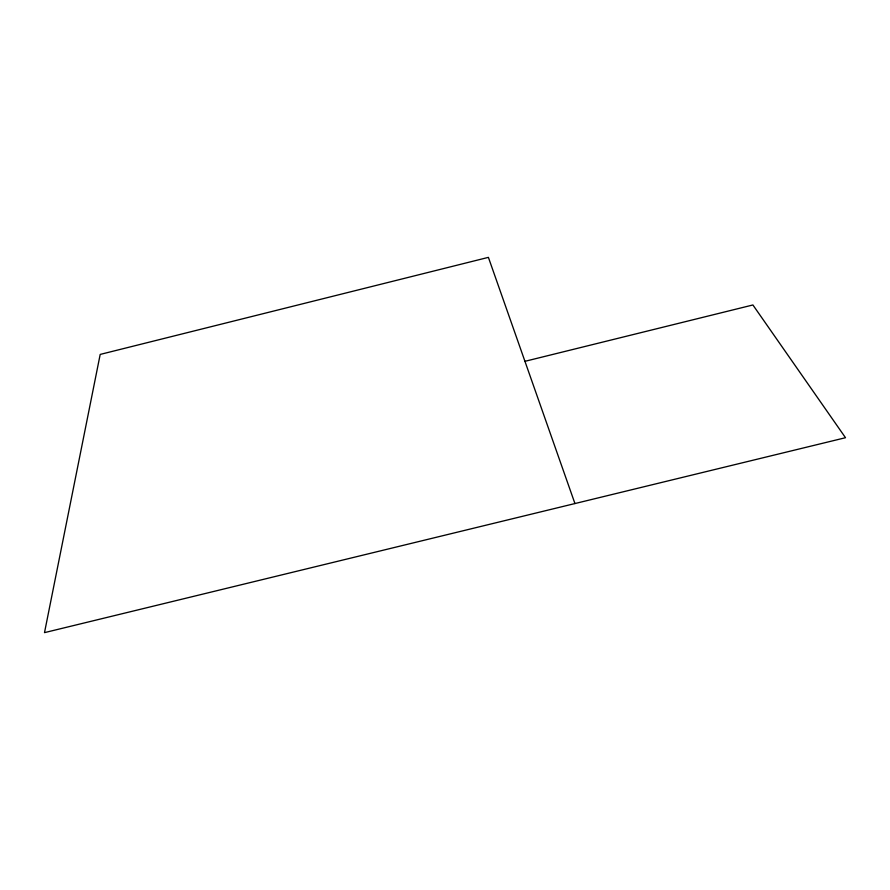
<?xml version="1.0" encoding="UTF-8"?>
<svg xmlns="http://www.w3.org/2000/svg" width="890" height="890" viewBox="0 0 890 890"><rect width="100%" height="100%" fill="white"/><g stroke="black" fill="none" stroke-linecap="round" stroke-linejoin="round"><path stroke-width="1.33" d="M524.944 361.318L752.907 304.97L845.5 437.713L44.5 632.634L100.192 354.42L488.399 257.366L574.94 503.551"/></g></svg>
